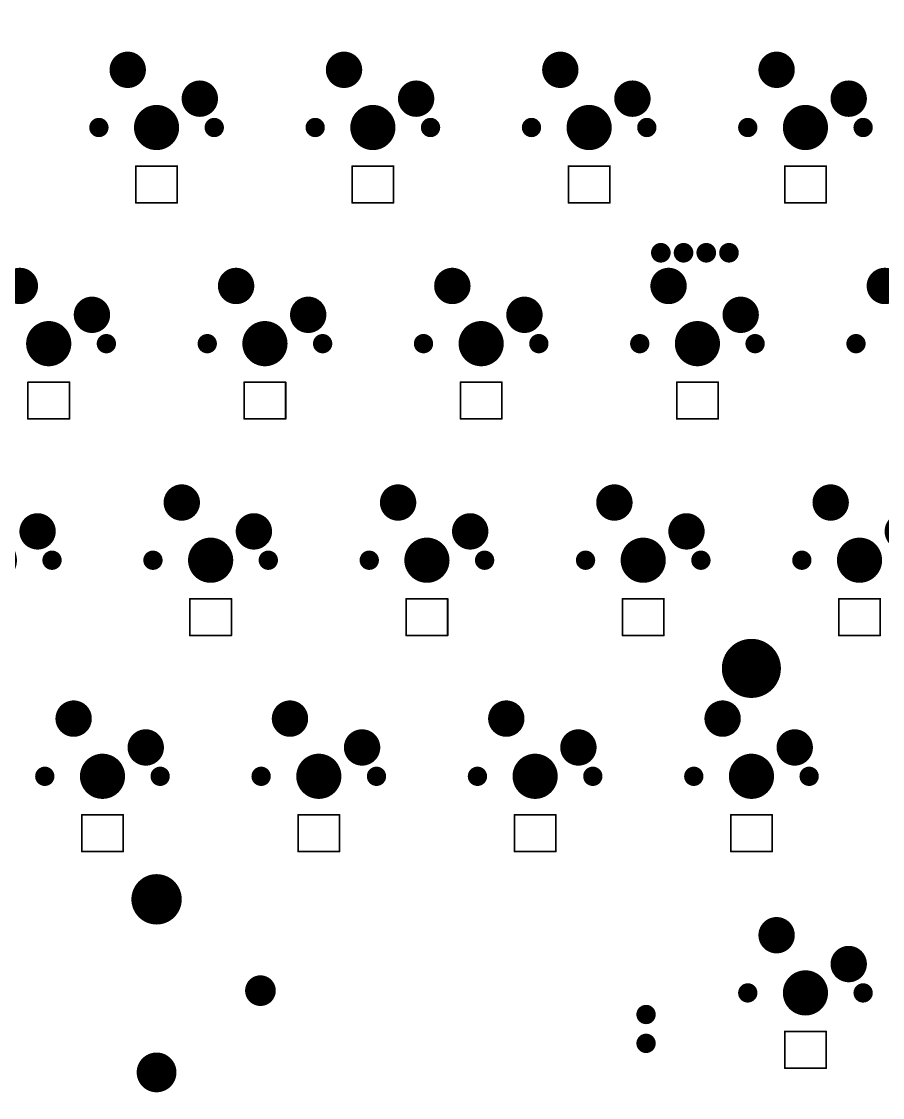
# Model space of a CAD drawing. Extents: x 1049 to 1332, y 1256 to 1351.
# Drawn here: x 1121.1 to 1196.9, y 1255.5 to 1350.2 of the extents above; entities that cross this region are included whole.
import ezdxf

# ---------------------------------------------------------------- set-up
doc = ezdxf.new("R2010")
doc.units = 0
doc.layers.get('0').update_dxf_attribs({"linetype": 'CONTINUOUS'})
for name, color, linetype in [('BOTTOMSOLDER', 6, 'CONTINUOUS'), ('KEEPOUTLAYER', 6, 'CONTINUOUS'), ('PADHOLELAYER', 156, 'CONTINUOUS')]:
    doc.layers.add(name, color=color, linetype=linetype)

# ---------------------------------------------------------------- blocks, each defined once
blk = doc.blocks.new('JUMP_WIRE_5')
at = {"layer": 'BOTTOMSOLDER', "const_width": 0.852}
for points in [[(-0.426, 0, 1), (0.426, 0, 1)], [(2.114, 0, 1), (2.966, 0, 1)]]:
    blk.add_lwpolyline(points, format="xyb", close=True, dxfattribs=at)
at = {"layer": 'PADHOLELAYER', "const_width": 0.457}
for points in [[(-0.229, 0, 1), (0.229, 0, 1)], [(2.311, 0, 1), (2.769, 0, 1)]]:
    blk.add_lwpolyline(points, format="xyb", close=True, dxfattribs=at)
blk = doc.blocks.new('____86')
at = {"layer": 'BOTTOMSOLDER'}
for points, const_width in [([(-3.341, 5.08, 1), (-1.739, 5.08, 1)], 1.602), ([(3.009, 2.54, 1), (4.611, 2.54, 1)], 1.602), ([(-0.995, 0, 1), (0.995, 0, 1)], 1.99), ([(-5.505, 0, 1), (-4.655, 0, 1)], 0.85), ([(4.655, 0, 1), (5.505, 0, 1)], 0.85)]:
    blk.add_lwpolyline(points, format="xyb", close=True, dxfattribs=dict(at, const_width=const_width))
at = {"layer": 'PADHOLELAYER'}
for points, const_width in [([(-3.29, 5.08, 1), (-1.79, 5.08, 1)], 1.5), ([(3.06, 2.54, 1), (4.56, 2.54, 1)], 1.5), ([(-0.995, 0, 1), (0.995, 0, 1)], 1.99), ([(-5.505, 0, 1), (-4.655, 0, 1)], 0.85), ([(4.655, 0, 1), (5.505, 0, 1)], 0.85)]:
    blk.add_lwpolyline(points, format="xyb", close=True, dxfattribs=dict(at, const_width=const_width))
blk = doc.blocks.new('____93')
at = {"layer": 'BOTTOMSOLDER'}
for points, const_width in [([(-3.341, 5.08, 1), (-1.739, 5.08, 1)], 1.602), ([(3.009, 2.54, 1), (4.611, 2.54, 1)], 1.602), ([(-0.995, 0, 1), (0.995, 0, 1)], 1.99), ([(-5.505, 0, 1), (-4.655, 0, 1)], 0.85), ([(4.655, 0, 1), (5.505, 0, 1)], 0.85)]:
    blk.add_lwpolyline(points, format="xyb", close=True, dxfattribs=dict(at, const_width=const_width))
at = {"layer": 'PADHOLELAYER'}
for points, const_width in [([(-3.29, 5.08, 1), (-1.79, 5.08, 1)], 1.5), ([(3.06, 2.54, 1), (4.56, 2.54, 1)], 1.5), ([(-0.995, 0, 1), (0.995, 0, 1)], 1.99), ([(-5.505, 0, 1), (-4.655, 0, 1)], 0.85), ([(4.655, 0, 1), (5.505, 0, 1)], 0.85)]:
    blk.add_lwpolyline(points, format="xyb", close=True, dxfattribs=dict(at, const_width=const_width))
blk = doc.blocks.new('____94')
at = {"layer": 'BOTTOMSOLDER'}
for points, const_width in [([(-3.341, 5.08, 1), (-1.739, 5.08, 1)], 1.602), ([(3.009, 2.54, 1), (4.611, 2.54, 1)], 1.602), ([(-0.995, 0, 1), (0.995, 0, 1)], 1.99), ([(-5.505, 0, 1), (-4.655, 0, 1)], 0.85), ([(4.655, 0, 1), (5.505, 0, 1)], 0.85)]:
    blk.add_lwpolyline(points, format="xyb", close=True, dxfattribs=dict(at, const_width=const_width))
at = {"layer": 'PADHOLELAYER'}
for points, const_width in [([(-3.29, 5.08, 1), (-1.79, 5.08, 1)], 1.5), ([(3.06, 2.54, 1), (4.56, 2.54, 1)], 1.5), ([(-0.995, 0, 1), (0.995, 0, 1)], 1.99), ([(-5.505, 0, 1), (-4.655, 0, 1)], 0.85), ([(4.655, 0, 1), (5.505, 0, 1)], 0.85)]:
    blk.add_lwpolyline(points, format="xyb", close=True, dxfattribs=dict(at, const_width=const_width))
blk = doc.blocks.new('____95')
at = {"layer": 'BOTTOMSOLDER'}
for points, const_width in [([(-3.341, 5.08, 1), (-1.739, 5.08, 1)], 1.602), ([(3.009, 2.54, 1), (4.611, 2.54, 1)], 1.602), ([(-0.995, 0, 1), (0.995, 0, 1)], 1.99), ([(-5.505, 0, 1), (-4.655, 0, 1)], 0.85), ([(4.655, 0, 1), (5.505, 0, 1)], 0.85)]:
    blk.add_lwpolyline(points, format="xyb", close=True, dxfattribs=dict(at, const_width=const_width))
at = {"layer": 'PADHOLELAYER'}
for points, const_width in [([(-3.29, 5.08, 1), (-1.79, 5.08, 1)], 1.5), ([(3.06, 2.54, 1), (4.56, 2.54, 1)], 1.5), ([(-0.995, 0, 1), (0.995, 0, 1)], 1.99), ([(-5.505, 0, 1), (-4.655, 0, 1)], 0.85), ([(4.655, 0, 1), (5.505, 0, 1)], 0.85)]:
    blk.add_lwpolyline(points, format="xyb", close=True, dxfattribs=dict(at, const_width=const_width))
blk = doc.blocks.new('____102')
at = {"layer": 'BOTTOMSOLDER'}
for points, const_width in [([(-3.341, 5.08, 1), (-1.739, 5.08, 1)], 1.602), ([(3.009, 2.54, 1), (4.611, 2.54, 1)], 1.602), ([(-0.995, 0, 1), (0.995, 0, 1)], 1.99), ([(-5.505, 0, 1), (-4.655, 0, 1)], 0.85), ([(4.655, 0, 1), (5.505, 0, 1)], 0.85)]:
    blk.add_lwpolyline(points, format="xyb", close=True, dxfattribs=dict(at, const_width=const_width))
at = {"layer": 'PADHOLELAYER'}
for points, const_width in [([(-3.29, 5.08, 1), (-1.79, 5.08, 1)], 1.5), ([(3.06, 2.54, 1), (4.56, 2.54, 1)], 1.5), ([(-0.995, 0, 1), (0.995, 0, 1)], 1.99), ([(-5.505, 0, 1), (-4.655, 0, 1)], 0.85), ([(4.655, 0, 1), (5.505, 0, 1)], 0.85)]:
    blk.add_lwpolyline(points, format="xyb", close=True, dxfattribs=dict(at, const_width=const_width))
blk = doc.blocks.new('____103')
at = {"layer": 'BOTTOMSOLDER'}
for points, const_width in [([(-3.341, 5.08, 1), (-1.739, 5.08, 1)], 1.602), ([(3.009, 2.54, 1), (4.611, 2.54, 1)], 1.602), ([(-0.995, 0, 1), (0.995, 0, 1)], 1.99), ([(-5.505, 0, 1), (-4.655, 0, 1)], 0.85), ([(4.655, 0, 1), (5.505, 0, 1)], 0.85)]:
    blk.add_lwpolyline(points, format="xyb", close=True, dxfattribs=dict(at, const_width=const_width))
at = {"layer": 'PADHOLELAYER'}
for points, const_width in [([(-3.29, 5.08, 1), (-1.79, 5.08, 1)], 1.5), ([(3.06, 2.54, 1), (4.56, 2.54, 1)], 1.5), ([(-0.995, 0, 1), (0.995, 0, 1)], 1.99), ([(-5.505, 0, 1), (-4.655, 0, 1)], 0.85), ([(4.655, 0, 1), (5.505, 0, 1)], 0.85)]:
    blk.add_lwpolyline(points, format="xyb", close=True, dxfattribs=dict(at, const_width=const_width))
blk = doc.blocks.new('____104')
at = {"layer": 'BOTTOMSOLDER'}
for points, const_width in [([(-3.341, 5.08, 1), (-1.739, 5.08, 1)], 1.602), ([(3.009, 2.54, 1), (4.611, 2.54, 1)], 1.602), ([(-0.995, 0, 1), (0.995, 0, 1)], 1.99), ([(-5.505, 0, 1), (-4.655, 0, 1)], 0.85), ([(4.655, 0, 1), (5.505, 0, 1)], 0.85)]:
    blk.add_lwpolyline(points, format="xyb", close=True, dxfattribs=dict(at, const_width=const_width))
at = {"layer": 'PADHOLELAYER'}
for points, const_width in [([(-3.29, 5.08, 1), (-1.79, 5.08, 1)], 1.5), ([(3.06, 2.54, 1), (4.56, 2.54, 1)], 1.5), ([(-0.995, 0, 1), (0.995, 0, 1)], 1.99), ([(-5.505, 0, 1), (-4.655, 0, 1)], 0.85), ([(4.655, 0, 1), (5.505, 0, 1)], 0.85)]:
    blk.add_lwpolyline(points, format="xyb", close=True, dxfattribs=dict(at, const_width=const_width))
blk = doc.blocks.new('____109')
at = {"layer": 'BOTTOMSOLDER'}
for points, const_width in [([(-3.341, 5.08, 1), (-1.739, 5.08, 1)], 1.602), ([(3.009, 2.54, 1), (4.611, 2.54, 1)], 1.602), ([(-0.995, 0, 1), (0.995, 0, 1)], 1.99), ([(-5.505, 0, 1), (-4.655, 0, 1)], 0.85), ([(4.655, 0, 1), (5.505, 0, 1)], 0.85)]:
    blk.add_lwpolyline(points, format="xyb", close=True, dxfattribs=dict(at, const_width=const_width))
at = {"layer": 'PADHOLELAYER'}
for points, const_width in [([(-3.29, 5.08, 1), (-1.79, 5.08, 1)], 1.5), ([(3.06, 2.54, 1), (4.56, 2.54, 1)], 1.5), ([(-0.995, 0, 1), (0.995, 0, 1)], 1.99), ([(-5.505, 0, 1), (-4.655, 0, 1)], 0.85), ([(4.655, 0, 1), (5.505, 0, 1)], 0.85)]:
    blk.add_lwpolyline(points, format="xyb", close=True, dxfattribs=dict(at, const_width=const_width))
blk = doc.blocks.new('____111')
at = {"layer": 'BOTTOMSOLDER'}
for points, const_width in [([(-3.341, 5.08, 1), (-1.739, 5.08, 1)], 1.602), ([(3.009, 2.54, 1), (4.611, 2.54, 1)], 1.602), ([(-0.995, 0, 1), (0.995, 0, 1)], 1.99), ([(-5.505, 0, 1), (-4.655, 0, 1)], 0.85), ([(4.655, 0, 1), (5.505, 0, 1)], 0.85)]:
    blk.add_lwpolyline(points, format="xyb", close=True, dxfattribs=dict(at, const_width=const_width))
at = {"layer": 'PADHOLELAYER'}
for points, const_width in [([(-3.29, 5.08, 1), (-1.79, 5.08, 1)], 1.5), ([(3.06, 2.54, 1), (4.56, 2.54, 1)], 1.5), ([(-0.995, 0, 1), (0.995, 0, 1)], 1.99), ([(-5.505, 0, 1), (-4.655, 0, 1)], 0.85), ([(4.655, 0, 1), (5.505, 0, 1)], 0.85)]:
    blk.add_lwpolyline(points, format="xyb", close=True, dxfattribs=dict(at, const_width=const_width))
blk = doc.blocks.new('____113')
at = {"layer": 'BOTTOMSOLDER'}
for points, const_width in [([(-3.341, 5.08, 1), (-1.739, 5.08, 1)], 1.602), ([(3.009, 2.54, 1), (4.611, 2.54, 1)], 1.602), ([(-0.995, 0, 1), (0.995, 0, 1)], 1.99), ([(-5.505, 0, 1), (-4.655, 0, 1)], 0.85), ([(4.655, 0, 1), (5.505, 0, 1)], 0.85)]:
    blk.add_lwpolyline(points, format="xyb", close=True, dxfattribs=dict(at, const_width=const_width))
at = {"layer": 'PADHOLELAYER'}
for points, const_width in [([(-3.29, 5.08, 1), (-1.79, 5.08, 1)], 1.5), ([(3.06, 2.54, 1), (4.56, 2.54, 1)], 1.5), ([(-0.995, 0, 1), (0.995, 0, 1)], 1.99), ([(-5.505, 0, 1), (-4.655, 0, 1)], 0.85), ([(4.655, 0, 1), (5.505, 0, 1)], 0.85)]:
    blk.add_lwpolyline(points, format="xyb", close=True, dxfattribs=dict(at, const_width=const_width))
blk = doc.blocks.new('____120')
at = {"layer": 'BOTTOMSOLDER'}
for points, const_width in [([(-3.341, 5.08, 1), (-1.739, 5.08, 1)], 1.602), ([(3.009, 2.54, 1), (4.611, 2.54, 1)], 1.602), ([(-0.995, 0, 1), (0.995, 0, 1)], 1.99), ([(-5.505, 0, 1), (-4.655, 0, 1)], 0.85), ([(4.655, 0, 1), (5.505, 0, 1)], 0.85)]:
    blk.add_lwpolyline(points, format="xyb", close=True, dxfattribs=dict(at, const_width=const_width))
at = {"layer": 'PADHOLELAYER'}
for points, const_width in [([(-3.29, 5.08, 1), (-1.79, 5.08, 1)], 1.5), ([(3.06, 2.54, 1), (4.56, 2.54, 1)], 1.5), ([(-0.995, 0, 1), (0.995, 0, 1)], 1.99), ([(-5.505, 0, 1), (-4.655, 0, 1)], 0.85), ([(4.655, 0, 1), (5.505, 0, 1)], 0.85)]:
    blk.add_lwpolyline(points, format="xyb", close=True, dxfattribs=dict(at, const_width=const_width))
blk = doc.blocks.new('____121')
at = {"layer": 'BOTTOMSOLDER'}
for points, const_width in [([(-3.341, 5.08, 1), (-1.739, 5.08, 1)], 1.602), ([(3.009, 2.54, 1), (4.611, 2.54, 1)], 1.602), ([(-0.995, 0, 1), (0.995, 0, 1)], 1.99), ([(-5.505, 0, 1), (-4.655, 0, 1)], 0.85), ([(4.655, 0, 1), (5.505, 0, 1)], 0.85)]:
    blk.add_lwpolyline(points, format="xyb", close=True, dxfattribs=dict(at, const_width=const_width))
at = {"layer": 'PADHOLELAYER'}
for points, const_width in [([(-3.29, 5.08, 1), (-1.79, 5.08, 1)], 1.5), ([(3.06, 2.54, 1), (4.56, 2.54, 1)], 1.5), ([(-0.995, 0, 1), (0.995, 0, 1)], 1.99), ([(-5.505, 0, 1), (-4.655, 0, 1)], 0.85), ([(4.655, 0, 1), (5.505, 0, 1)], 0.85)]:
    blk.add_lwpolyline(points, format="xyb", close=True, dxfattribs=dict(at, const_width=const_width))
blk = doc.blocks.new('____122')
at = {"layer": 'BOTTOMSOLDER'}
for points, const_width in [([(-3.341, 5.08, 1), (-1.739, 5.08, 1)], 1.602), ([(3.009, 2.54, 1), (4.611, 2.54, 1)], 1.602), ([(-0.995, 0, 1), (0.995, 0, 1)], 1.99), ([(-5.505, 0, 1), (-4.655, 0, 1)], 0.85), ([(4.655, 0, 1), (5.505, 0, 1)], 0.85)]:
    blk.add_lwpolyline(points, format="xyb", close=True, dxfattribs=dict(at, const_width=const_width))
at = {"layer": 'PADHOLELAYER'}
for points, const_width in [([(-3.29, 5.08, 1), (-1.79, 5.08, 1)], 1.5), ([(3.06, 2.54, 1), (4.56, 2.54, 1)], 1.5), ([(-0.995, 0, 1), (0.995, 0, 1)], 1.99), ([(-5.505, 0, 1), (-4.655, 0, 1)], 0.85), ([(4.655, 0, 1), (5.505, 0, 1)], 0.85)]:
    blk.add_lwpolyline(points, format="xyb", close=True, dxfattribs=dict(at, const_width=const_width))
blk = doc.blocks.new('____123')
at = {"layer": 'BOTTOMSOLDER'}
for points, const_width in [([(-3.341, 5.08, 1), (-1.739, 5.08, 1)], 1.602), ([(3.009, 2.54, 1), (4.611, 2.54, 1)], 1.602), ([(-0.995, 0, 1), (0.995, 0, 1)], 1.99), ([(-5.505, 0, 1), (-4.655, 0, 1)], 0.85), ([(4.655, 0, 1), (5.505, 0, 1)], 0.85)]:
    blk.add_lwpolyline(points, format="xyb", close=True, dxfattribs=dict(at, const_width=const_width))
at = {"layer": 'PADHOLELAYER'}
for points, const_width in [([(-3.29, 5.08, 1), (-1.79, 5.08, 1)], 1.5), ([(3.06, 2.54, 1), (4.56, 2.54, 1)], 1.5), ([(-0.995, 0, 1), (0.995, 0, 1)], 1.99), ([(-5.505, 0, 1), (-4.655, 0, 1)], 0.85), ([(4.655, 0, 1), (5.505, 0, 1)], 0.85)]:
    blk.add_lwpolyline(points, format="xyb", close=True, dxfattribs=dict(at, const_width=const_width))
blk = doc.blocks.new('____125')
at = {"layer": 'BOTTOMSOLDER'}
for points, const_width in [([(-3.341, 5.08, 1), (-1.739, 5.08, 1)], 1.602), ([(3.009, 2.54, 1), (4.611, 2.54, 1)], 1.602), ([(-0.995, 0, 1), (0.995, 0, 1)], 1.99), ([(-5.505, 0, 1), (-4.655, 0, 1)], 0.85), ([(4.655, 0, 1), (5.505, 0, 1)], 0.85)]:
    blk.add_lwpolyline(points, format="xyb", close=True, dxfattribs=dict(at, const_width=const_width))
at = {"layer": 'PADHOLELAYER'}
for points, const_width in [([(-3.29, 5.08, 1), (-1.79, 5.08, 1)], 1.5), ([(3.06, 2.54, 1), (4.56, 2.54, 1)], 1.5), ([(-0.995, 0, 1), (0.995, 0, 1)], 1.99), ([(-5.505, 0, 1), (-4.655, 0, 1)], 0.85), ([(4.655, 0, 1), (5.505, 0, 1)], 0.85)]:
    blk.add_lwpolyline(points, format="xyb", close=True, dxfattribs=dict(at, const_width=const_width))
blk = doc.blocks.new('____126')
at = {"layer": 'BOTTOMSOLDER'}
for points, const_width in [([(-3.341, 5.08, 1), (-1.739, 5.08, 1)], 1.602), ([(3.009, 2.54, 1), (4.611, 2.54, 1)], 1.602), ([(-0.995, 0, 1), (0.995, 0, 1)], 1.99), ([(-5.505, 0, 1), (-4.655, 0, 1)], 0.85), ([(4.655, 0, 1), (5.505, 0, 1)], 0.85)]:
    blk.add_lwpolyline(points, format="xyb", close=True, dxfattribs=dict(at, const_width=const_width))
at = {"layer": 'PADHOLELAYER'}
for points, const_width in [([(-3.29, 5.08, 1), (-1.79, 5.08, 1)], 1.5), ([(3.06, 2.54, 1), (4.56, 2.54, 1)], 1.5), ([(-0.995, 0, 1), (0.995, 0, 1)], 1.99), ([(-5.505, 0, 1), (-4.655, 0, 1)], 0.85), ([(4.655, 0, 1), (5.505, 0, 1)], 0.85)]:
    blk.add_lwpolyline(points, format="xyb", close=True, dxfattribs=dict(at, const_width=const_width))
blk = doc.blocks.new('____131')
at = {"layer": 'BOTTOMSOLDER'}
for points, const_width in [([(-3.341, 5.08, 1), (-1.739, 5.08, 1)], 1.602), ([(3.009, 2.54, 1), (4.611, 2.54, 1)], 1.602), ([(-0.995, 0, 1), (0.995, 0, 1)], 1.99), ([(-5.505, 0, 1), (-4.655, 0, 1)], 0.85), ([(4.655, 0, 1), (5.505, 0, 1)], 0.85)]:
    blk.add_lwpolyline(points, format="xyb", close=True, dxfattribs=dict(at, const_width=const_width))
at = {"layer": 'PADHOLELAYER'}
for points, const_width in [([(-3.29, 5.08, 1), (-1.79, 5.08, 1)], 1.5), ([(3.06, 2.54, 1), (4.56, 2.54, 1)], 1.5), ([(-0.995, 0, 1), (0.995, 0, 1)], 1.99), ([(-5.505, 0, 1), (-4.655, 0, 1)], 0.85), ([(4.655, 0, 1), (5.505, 0, 1)], 0.85)]:
    blk.add_lwpolyline(points, format="xyb", close=True, dxfattribs=dict(at, const_width=const_width))
blk = doc.blocks.new('____132')
at = {"layer": 'BOTTOMSOLDER'}
for points, const_width in [([(-3.341, 5.08, 1), (-1.739, 5.08, 1)], 1.602), ([(3.009, 2.54, 1), (4.611, 2.54, 1)], 1.602), ([(-0.995, 0, 1), (0.995, 0, 1)], 1.99), ([(-5.505, 0, 1), (-4.655, 0, 1)], 0.85), ([(4.655, 0, 1), (5.505, 0, 1)], 0.85)]:
    blk.add_lwpolyline(points, format="xyb", close=True, dxfattribs=dict(at, const_width=const_width))
at = {"layer": 'PADHOLELAYER'}
for points, const_width in [([(-3.29, 5.08, 1), (-1.79, 5.08, 1)], 1.5), ([(3.06, 2.54, 1), (4.56, 2.54, 1)], 1.5), ([(-0.995, 0, 1), (0.995, 0, 1)], 1.99), ([(-5.505, 0, 1), (-4.655, 0, 1)], 0.85), ([(4.655, 0, 1), (5.505, 0, 1)], 0.85)]:
    blk.add_lwpolyline(points, format="xyb", close=True, dxfattribs=dict(at, const_width=const_width))
blk = doc.blocks.new('____144')
at = {"layer": 'BOTTOMSOLDER'}
for points, const_width in [([(-3.341, 5.08, 1), (-1.739, 5.08, 1)], 1.602), ([(3.009, 2.54, 1), (4.611, 2.54, 1)], 1.602), ([(-0.995, 0, 1), (0.995, 0, 1)], 1.99), ([(-5.505, 0, 1), (-4.655, 0, 1)], 0.85), ([(4.655, 0, 1), (5.505, 0, 1)], 0.85)]:
    blk.add_lwpolyline(points, format="xyb", close=True, dxfattribs=dict(at, const_width=const_width))
at = {"layer": 'PADHOLELAYER'}
for points, const_width in [([(-3.29, 5.08, 1), (-1.79, 5.08, 1)], 1.5), ([(3.06, 2.54, 1), (4.56, 2.54, 1)], 1.5), ([(-0.995, 0, 1), (0.995, 0, 1)], 1.99), ([(-5.505, 0, 1), (-4.655, 0, 1)], 0.85), ([(4.655, 0, 1), (5.505, 0, 1)], 0.85)]:
    blk.add_lwpolyline(points, format="xyb", close=True, dxfattribs=dict(at, const_width=const_width))
blk = doc.blocks.new('6_25X____145')
at = {"layer": 'BOTTOMSOLDER'}
for points, const_width in [([(-58.258, 8.24, 1), (-56.04, 8.24, 1)], 2.219), ([(56.042, 8.24, 1), (58.26, 8.24, 1)], 2.219), ([(-58.025, -7, 1), (-56.273, -7, 1)], 1.753), ([(56.275, -7, 1), (58.027, -7, 1)], 1.753)]:
    blk.add_lwpolyline(points, format="xyb", close=True, dxfattribs=dict(at, const_width=const_width))
at = {"layer": 'PADHOLELAYER'}
for points, const_width in [([(-58.144, 8.24, 1), (-56.154, 8.24, 1)], 1.99), ([(56.156, 8.24, 1), (58.146, 8.24, 1)], 1.99), ([(-57.911, -7, 1), (-56.387, -7, 1)], 1.524), ([(56.389, -7, 1), (57.913, -7, 1)], 1.524)]:
    blk.add_lwpolyline(points, format="xyb", close=True, dxfattribs=dict(at, const_width=const_width))
blk = doc.blocks.new('6028RGB_189')
at = {"layer": 'KEEPOUTLAYER', "const_width": 0.15}
for points in [[(1.826, 1.622), (-1.826, 1.622)], [(-1.826, 1.622), (-1.826, -1.604)], [(1.826, 1.622), (1.826, -1.604)], [(1.826, -1.604), (-1.826, -1.604)]]:
    blk.add_lwpolyline(points, dxfattribs=at)
at = {"layer": 'KEEPOUTLAYER', "const_width": 0.075}
for points in [[(-1.864, 1.622, 1), (-1.789, 1.622, 1)], [(-1.864, 1.622, 1), (-1.789, 1.622, 1)], [(1.789, 1.622, 1), (1.864, 1.622, 1)], [(1.789, 1.622, 1), (1.864, 1.622, 1)], [(-1.864, -1.604, 1), (-1.789, -1.604, 1)], [(-1.864, -1.604, 1), (-1.789, -1.604, 1)], [(1.789, -1.604, 1), (1.864, -1.604, 1)], [(1.789, -1.604, 1), (1.864, -1.604, 1)]]:
    blk.add_lwpolyline(points, format="xyb", close=True, dxfattribs=at)
blk = doc.blocks.new('6028RGB_190')
at = {"layer": 'KEEPOUTLAYER', "const_width": 0.15}
for points in [[(-1.826, 1.622), (-1.826, -1.604)], [(1.826, 1.622), (-1.826, 1.622)], [(1.826, 1.622), (1.826, -1.604)], [(1.826, -1.604), (-1.826, -1.604)]]:
    blk.add_lwpolyline(points, dxfattribs=at)
at = {"layer": 'KEEPOUTLAYER', "const_width": 0.075}
for points in [[(-1.864, 1.622, 1), (-1.789, 1.622, 1)], [(-1.864, 1.622, 1), (-1.789, 1.622, 1)], [(1.789, 1.622, 1), (1.864, 1.622, 1)], [(1.789, 1.622, 1), (1.864, 1.622, 1)], [(-1.864, -1.604, 1), (-1.789, -1.604, 1)], [(-1.864, -1.604, 1), (-1.789, -1.604, 1)], [(1.789, -1.604, 1), (1.864, -1.604, 1)], [(1.789, -1.604, 1), (1.864, -1.604, 1)]]:
    blk.add_lwpolyline(points, format="xyb", close=True, dxfattribs=at)
blk = doc.blocks.new('6028RGB_193')
at = {"layer": 'KEEPOUTLAYER', "const_width": 0.15}
for points in [[(1.826, 1.622), (-1.826, 1.622)], [(-1.826, 1.622), (-1.826, -1.604)], [(1.826, 1.622), (1.826, -1.604)], [(1.826, -1.604), (-1.826, -1.604)]]:
    blk.add_lwpolyline(points, dxfattribs=at)
at = {"layer": 'KEEPOUTLAYER', "const_width": 0.075}
for points in [[(-1.864, 1.622, 1), (-1.789, 1.622, 1)], [(-1.864, 1.622, 1), (-1.789, 1.622, 1)], [(1.789, 1.622, 1), (1.864, 1.622, 1)], [(1.789, 1.622, 1), (1.864, 1.622, 1)], [(-1.864, -1.604, 1), (-1.789, -1.604, 1)], [(-1.864, -1.604, 1), (-1.789, -1.604, 1)], [(1.789, -1.604, 1), (1.864, -1.604, 1)], [(1.789, -1.604, 1), (1.864, -1.604, 1)]]:
    blk.add_lwpolyline(points, format="xyb", close=True, dxfattribs=at)
blk = doc.blocks.new('6028RGB_194')
at = {"layer": 'KEEPOUTLAYER', "const_width": 0.15}
for points in [[(-1.826, 1.622), (-1.826, -1.604)], [(1.826, 1.622), (-1.826, 1.622)], [(1.826, 1.622), (1.826, -1.604)], [(1.826, -1.604), (-1.826, -1.604)]]:
    blk.add_lwpolyline(points, dxfattribs=at)
at = {"layer": 'KEEPOUTLAYER', "const_width": 0.075}
for points in [[(-1.864, 1.622, 1), (-1.789, 1.622, 1)], [(-1.864, 1.622, 1), (-1.789, 1.622, 1)], [(1.789, 1.622, 1), (1.864, 1.622, 1)], [(1.789, 1.622, 1), (1.864, 1.622, 1)], [(-1.864, -1.604, 1), (-1.789, -1.604, 1)], [(-1.864, -1.604, 1), (-1.789, -1.604, 1)], [(1.789, -1.604, 1), (1.864, -1.604, 1)], [(1.789, -1.604, 1), (1.864, -1.604, 1)]]:
    blk.add_lwpolyline(points, format="xyb", close=True, dxfattribs=at)
blk = doc.blocks.new('6028RGB_195')
at = {"layer": 'KEEPOUTLAYER', "const_width": 0.15}
for points in [[(1.826, 1.622), (-1.826, 1.622)], [(-1.826, 1.622), (-1.826, -1.604)], [(1.826, 1.622), (1.826, -1.604)], [(1.826, -1.604), (-1.826, -1.604)]]:
    blk.add_lwpolyline(points, dxfattribs=at)
at = {"layer": 'KEEPOUTLAYER', "const_width": 0.075}
for points in [[(-1.864, 1.622, 1), (-1.789, 1.622, 1)], [(-1.864, 1.622, 1), (-1.789, 1.622, 1)], [(1.789, 1.622, 1), (1.864, 1.622, 1)], [(1.789, 1.622, 1), (1.864, 1.622, 1)], [(-1.864, -1.604, 1), (-1.789, -1.604, 1)], [(-1.864, -1.604, 1), (-1.789, -1.604, 1)], [(1.789, -1.604, 1), (1.864, -1.604, 1)], [(1.789, -1.604, 1), (1.864, -1.604, 1)]]:
    blk.add_lwpolyline(points, format="xyb", close=True, dxfattribs=at)
blk = doc.blocks.new('6028RGB_196')
at = {"layer": 'KEEPOUTLAYER', "const_width": 0.15}
for points in [[(-1.826, 1.622), (-1.826, -1.604)], [(1.826, 1.622), (-1.826, 1.622)], [(1.826, 1.622), (1.826, -1.604)], [(1.826, -1.604), (-1.826, -1.604)]]:
    blk.add_lwpolyline(points, dxfattribs=at)
at = {"layer": 'KEEPOUTLAYER', "const_width": 0.075}
for points in [[(-1.864, 1.622, 1), (-1.789, 1.622, 1)], [(-1.864, 1.622, 1), (-1.789, 1.622, 1)], [(1.789, 1.622, 1), (1.864, 1.622, 1)], [(1.789, 1.622, 1), (1.864, 1.622, 1)], [(-1.864, -1.604, 1), (-1.789, -1.604, 1)], [(-1.864, -1.604, 1), (-1.789, -1.604, 1)], [(1.789, -1.604, 1), (1.864, -1.604, 1)], [(1.789, -1.604, 1), (1.864, -1.604, 1)]]:
    blk.add_lwpolyline(points, format="xyb", close=True, dxfattribs=at)
blk = doc.blocks.new('6028RGB_197')
at = {"layer": 'KEEPOUTLAYER', "const_width": 0.15}
for points in [[(1.826, 1.622), (-1.826, 1.622)], [(-1.826, 1.622), (-1.826, -1.604)], [(1.826, 1.622), (1.826, -1.604)], [(1.826, -1.604), (-1.826, -1.604)]]:
    blk.add_lwpolyline(points, dxfattribs=at)
at = {"layer": 'KEEPOUTLAYER', "const_width": 0.075}
for points in [[(-1.864, 1.622, 1), (-1.789, 1.622, 1)], [(-1.864, 1.622, 1), (-1.789, 1.622, 1)], [(1.789, 1.622, 1), (1.864, 1.622, 1)], [(1.789, 1.622, 1), (1.864, 1.622, 1)], [(-1.864, -1.604, 1), (-1.789, -1.604, 1)], [(-1.864, -1.604, 1), (-1.789, -1.604, 1)], [(1.789, -1.604, 1), (1.864, -1.604, 1)], [(1.789, -1.604, 1), (1.864, -1.604, 1)]]:
    blk.add_lwpolyline(points, format="xyb", close=True, dxfattribs=at)
blk = doc.blocks.new('6028RGB_198')
at = {"layer": 'KEEPOUTLAYER', "const_width": 0.15}
for points in [[(-1.826, 1.622), (-1.826, -1.604)], [(1.826, 1.622), (-1.826, 1.622)], [(1.826, 1.622), (1.826, -1.604)], [(1.826, -1.604), (-1.826, -1.604)]]:
    blk.add_lwpolyline(points, dxfattribs=at)
at = {"layer": 'KEEPOUTLAYER', "const_width": 0.075}
for points in [[(-1.864, 1.622, 1), (-1.789, 1.622, 1)], [(-1.864, 1.622, 1), (-1.789, 1.622, 1)], [(1.789, 1.622, 1), (1.864, 1.622, 1)], [(1.789, 1.622, 1), (1.864, 1.622, 1)], [(-1.864, -1.604, 1), (-1.789, -1.604, 1)], [(-1.864, -1.604, 1), (-1.789, -1.604, 1)], [(1.789, -1.604, 1), (1.864, -1.604, 1)], [(1.789, -1.604, 1), (1.864, -1.604, 1)]]:
    blk.add_lwpolyline(points, format="xyb", close=True, dxfattribs=at)
blk = doc.blocks.new('6028RGB_199')
at = {"layer": 'KEEPOUTLAYER', "const_width": 0.15}
for points in [[(1.826, 1.622), (-1.826, 1.622)], [(-1.826, 1.622), (-1.826, -1.604)], [(1.826, 1.622), (1.826, -1.604)], [(1.826, -1.604), (-1.826, -1.604)]]:
    blk.add_lwpolyline(points, dxfattribs=at)
at = {"layer": 'KEEPOUTLAYER', "const_width": 0.075}
for points in [[(-1.864, 1.622, 1), (-1.789, 1.622, 1)], [(-1.864, 1.622, 1), (-1.789, 1.622, 1)], [(1.789, 1.622, 1), (1.864, 1.622, 1)], [(1.789, 1.622, 1), (1.864, 1.622, 1)], [(-1.864, -1.604, 1), (-1.789, -1.604, 1)], [(-1.864, -1.604, 1), (-1.789, -1.604, 1)], [(1.789, -1.604, 1), (1.864, -1.604, 1)], [(1.789, -1.604, 1), (1.864, -1.604, 1)]]:
    blk.add_lwpolyline(points, format="xyb", close=True, dxfattribs=at)
blk = doc.blocks.new('6028RGB_200')
at = {"layer": 'KEEPOUTLAYER', "const_width": 0.15}
for points in [[(-1.826, 1.622), (-1.826, -1.604)], [(1.826, 1.622), (-1.826, 1.622)], [(1.826, 1.622), (1.826, -1.604)], [(1.826, -1.604), (-1.826, -1.604)]]:
    blk.add_lwpolyline(points, dxfattribs=at)
at = {"layer": 'KEEPOUTLAYER', "const_width": 0.075}
for points in [[(-1.864, 1.622, 1), (-1.789, 1.622, 1)], [(-1.864, 1.622, 1), (-1.789, 1.622, 1)], [(1.789, 1.622, 1), (1.864, 1.622, 1)], [(1.789, 1.622, 1), (1.864, 1.622, 1)], [(-1.864, -1.604, 1), (-1.789, -1.604, 1)], [(-1.864, -1.604, 1), (-1.789, -1.604, 1)], [(1.789, -1.604, 1), (1.864, -1.604, 1)], [(1.789, -1.604, 1), (1.864, -1.604, 1)]]:
    blk.add_lwpolyline(points, format="xyb", close=True, dxfattribs=at)
blk = doc.blocks.new('6028RGB_201')
at = {"layer": 'KEEPOUTLAYER', "const_width": 0.15}
for points in [[(1.826, 1.622), (-1.826, 1.622)], [(-1.826, 1.622), (-1.826, -1.604)], [(1.826, 1.622), (1.826, -1.604)], [(1.826, -1.604), (-1.826, -1.604)]]:
    blk.add_lwpolyline(points, dxfattribs=at)
at = {"layer": 'KEEPOUTLAYER', "const_width": 0.075}
for points in [[(-1.864, 1.622, 1), (-1.789, 1.622, 1)], [(-1.864, 1.622, 1), (-1.789, 1.622, 1)], [(1.789, 1.622, 1), (1.864, 1.622, 1)], [(1.789, 1.622, 1), (1.864, 1.622, 1)], [(-1.864, -1.604, 1), (-1.789, -1.604, 1)], [(-1.864, -1.604, 1), (-1.789, -1.604, 1)], [(1.789, -1.604, 1), (1.864, -1.604, 1)], [(1.789, -1.604, 1), (1.864, -1.604, 1)]]:
    blk.add_lwpolyline(points, format="xyb", close=True, dxfattribs=at)
blk = doc.blocks.new('6028RGB_202')
at = {"layer": 'KEEPOUTLAYER', "const_width": 0.15}
for points in [[(-1.826, 1.622), (-1.826, -1.604)], [(1.826, 1.622), (-1.826, 1.622)], [(1.826, 1.622), (1.826, -1.604)], [(1.826, -1.604), (-1.826, -1.604)]]:
    blk.add_lwpolyline(points, dxfattribs=at)
at = {"layer": 'KEEPOUTLAYER', "const_width": 0.075}
for points in [[(-1.864, 1.622, 1), (-1.789, 1.622, 1)], [(-1.864, 1.622, 1), (-1.789, 1.622, 1)], [(1.789, 1.622, 1), (1.864, 1.622, 1)], [(1.789, 1.622, 1), (1.864, 1.622, 1)], [(-1.864, -1.604, 1), (-1.789, -1.604, 1)], [(-1.864, -1.604, 1), (-1.789, -1.604, 1)], [(1.789, -1.604, 1), (1.864, -1.604, 1)], [(1.789, -1.604, 1), (1.864, -1.604, 1)]]:
    blk.add_lwpolyline(points, format="xyb", close=True, dxfattribs=at)
blk = doc.blocks.new('6028RGB_203')
at = {"layer": 'KEEPOUTLAYER', "const_width": 0.15}
for points in [[(1.826, 1.622), (-1.826, 1.622)], [(-1.826, 1.622), (-1.826, -1.604)], [(1.826, 1.622), (1.826, -1.604)], [(1.826, -1.604), (-1.826, -1.604)]]:
    blk.add_lwpolyline(points, dxfattribs=at)
at = {"layer": 'KEEPOUTLAYER', "const_width": 0.075}
for points in [[(-1.864, 1.622, 1), (-1.789, 1.622, 1)], [(-1.864, 1.622, 1), (-1.789, 1.622, 1)], [(1.789, 1.622, 1), (1.864, 1.622, 1)], [(1.789, 1.622, 1), (1.864, 1.622, 1)], [(-1.864, -1.604, 1), (-1.789, -1.604, 1)], [(-1.864, -1.604, 1), (-1.789, -1.604, 1)], [(1.789, -1.604, 1), (1.864, -1.604, 1)], [(1.789, -1.604, 1), (1.864, -1.604, 1)]]:
    blk.add_lwpolyline(points, format="xyb", close=True, dxfattribs=at)
blk = doc.blocks.new('6028RGB_204')
at = {"layer": 'KEEPOUTLAYER', "const_width": 0.15}
for points in [[(-1.826, 1.622), (-1.826, -1.604)], [(1.826, 1.622), (-1.826, 1.622)], [(1.826, 1.622), (1.826, -1.604)], [(1.826, -1.604), (-1.826, -1.604)]]:
    blk.add_lwpolyline(points, dxfattribs=at)
at = {"layer": 'KEEPOUTLAYER', "const_width": 0.075}
for points in [[(-1.864, 1.622, 1), (-1.789, 1.622, 1)], [(-1.864, 1.622, 1), (-1.789, 1.622, 1)], [(1.789, 1.622, 1), (1.864, 1.622, 1)], [(1.789, 1.622, 1), (1.864, 1.622, 1)], [(-1.864, -1.604, 1), (-1.789, -1.604, 1)], [(-1.864, -1.604, 1), (-1.789, -1.604, 1)], [(1.789, -1.604, 1), (1.864, -1.604, 1)], [(1.789, -1.604, 1), (1.864, -1.604, 1)]]:
    blk.add_lwpolyline(points, format="xyb", close=True, dxfattribs=at)
blk = doc.blocks.new('6028RGB_207')
at = {"layer": 'KEEPOUTLAYER', "const_width": 0.15}
for points in [[(1.826, 1.622), (-1.826, 1.622)], [(-1.826, 1.622), (-1.826, -1.604)], [(1.826, 1.622), (1.826, -1.604)], [(1.826, -1.604), (-1.826, -1.604)]]:
    blk.add_lwpolyline(points, dxfattribs=at)
at = {"layer": 'KEEPOUTLAYER', "const_width": 0.075}
for points in [[(-1.864, 1.622, 1), (-1.789, 1.622, 1)], [(-1.864, 1.622, 1), (-1.789, 1.622, 1)], [(1.789, 1.622, 1), (1.864, 1.622, 1)], [(1.789, 1.622, 1), (1.864, 1.622, 1)], [(-1.864, -1.604, 1), (-1.789, -1.604, 1)], [(-1.864, -1.604, 1), (-1.789, -1.604, 1)], [(1.789, -1.604, 1), (1.864, -1.604, 1)], [(1.789, -1.604, 1), (1.864, -1.604, 1)]]:
    blk.add_lwpolyline(points, format="xyb", close=True, dxfattribs=at)
blk = doc.blocks.new('6028RGB_208')
at = {"layer": 'KEEPOUTLAYER', "const_width": 0.15}
for points in [[(-1.826, 1.622), (-1.826, -1.604)], [(1.826, 1.622), (-1.826, 1.622)], [(1.826, 1.622), (1.826, -1.604)], [(1.826, -1.604), (-1.826, -1.604)]]:
    blk.add_lwpolyline(points, dxfattribs=at)
at = {"layer": 'KEEPOUTLAYER', "const_width": 0.075}
for points in [[(-1.864, 1.622, 1), (-1.789, 1.622, 1)], [(-1.864, 1.622, 1), (-1.789, 1.622, 1)], [(1.789, 1.622, 1), (1.864, 1.622, 1)], [(1.789, 1.622, 1), (1.864, 1.622, 1)], [(-1.864, -1.604, 1), (-1.789, -1.604, 1)], [(-1.864, -1.604, 1), (-1.789, -1.604, 1)], [(1.789, -1.604, 1), (1.864, -1.604, 1)], [(1.789, -1.604, 1), (1.864, -1.604, 1)]]:
    blk.add_lwpolyline(points, format="xyb", close=True, dxfattribs=at)
blk = doc.blocks.new('6028RGB_223')
at = {"layer": 'KEEPOUTLAYER', "const_width": 0.15}
for points in [[(1.826, 1.622), (-1.826, 1.622)], [(-1.826, 1.622), (-1.826, -1.604)], [(1.826, 1.622), (1.826, -1.604)], [(1.826, -1.604), (-1.826, -1.604)]]:
    blk.add_lwpolyline(points, dxfattribs=at)
at = {"layer": 'KEEPOUTLAYER', "const_width": 0.075}
for points in [[(-1.864, 1.622, 1), (-1.789, 1.622, 1)], [(-1.864, 1.622, 1), (-1.789, 1.622, 1)], [(1.789, 1.622, 1), (1.864, 1.622, 1)], [(1.789, 1.622, 1), (1.864, 1.622, 1)], [(-1.864, -1.604, 1), (-1.789, -1.604, 1)], [(-1.864, -1.604, 1), (-1.789, -1.604, 1)], [(1.789, -1.604, 1), (1.864, -1.604, 1)], [(1.789, -1.604, 1), (1.864, -1.604, 1)]]:
    blk.add_lwpolyline(points, format="xyb", close=True, dxfattribs=at)
blk = doc.blocks.new('PH2_4P_232')
at = {"layer": 'BOTTOMSOLDER', "const_width": 0.864}
for points in [[(-3.372, -3.937, 1), (-2.508, -3.937, 1)], [(-1.372, -3.937, 1), (-0.508, -3.937, 1)], [(0.628, -3.937, 1), (1.492, -3.937, 1)], [(2.628, -3.937, 1), (3.492, -3.937, 1)]]:
    blk.add_lwpolyline(points, format="xyb", close=True, dxfattribs=at)
at = {"layer": 'PADHOLELAYER', "const_width": 0.381}
for points in [[(-3.13, -3.937, 1), (-2.749, -3.937, 1)], [(-1.13, -3.937, 1), (-0.749, -3.937, 1)], [(0.87, -3.937, 1), (1.251, -3.937, 1)], [(2.87, -3.937, 1), (3.251, -3.937, 1)]]:
    blk.add_lwpolyline(points, format="xyb", close=True, dxfattribs=at)

msp = doc.modelspace()

# ---------------------------------------------------------------- linework, layer by layer
at = {"layer": 'BOTTOMSOLDER'}
for points, const_width in [([(1184.07, 1293.289, 1), (1186.672, 1293.289, 1)], 2.602), ([(1141.458, 1264.913, 1), (1142.809, 1264.913, 1)], 1.351)]:
    msp.add_lwpolyline(points, format="xyb", close=True, dxfattribs=dict(at, const_width=const_width))
at = {"layer": 'KEEPOUTLAYER', "const_width": 0.00635}
for points in [[(1050.756, 1350.244), (1329.506, 1350.244)], [(1050.756, 1255.509), (1329.506, 1255.509)]]:
    msp.add_lwpolyline(points, dxfattribs=at)
at = {"layer": 'PADHOLELAYER', "const_width": 1.249}
for points in [[(1184.747, 1293.289, 1), (1185.996, 1293.289, 1)], [(1141.509, 1264.913, 1), (1142.758, 1264.913, 1)]]:
    msp.add_lwpolyline(points, format="xyb", close=True, dxfattribs=at)

# ---------------------------------------------------------------- block references
for name, p in [('____86', (1132.984, 1340.914)), ('____95', (1152.034, 1340.914)), ('____94', (1171.084, 1340.914)), ('____93', (1190.134, 1340.914)), ('PH2_4P_232', (1180.338, 1333.823)), ('____104', (1123.484, 1321.882)), ('____103', (1142.529, 1321.882)), ('____102', (1161.574, 1321.882)), ('____109', (1180.62, 1321.882)), ('____111', (1199.665, 1321.882)), ('____113', (1118.696, 1302.813)), ('____123', (1137.746, 1302.813)), ('____122', (1156.796, 1302.813)), ('____121', (1175.846, 1302.813)), ('____120', (1194.896, 1302.813)), ('____126', (1128.221, 1283.786)), ('____125', (1147.274, 1283.786)), ('____131', (1166.326, 1283.786)), ('____132', (1185.379, 1283.786)), ('6_25X____145', (1190.134, 1264.714)), ('____144', (1190.134, 1264.714))]:
    msp.add_blockref(name, p)
for name, p, rotation in [('6028RGB_208', (1132.984, 1335.914), 180), ('6028RGB_204', (1152.034, 1335.914), 180), ('6028RGB_200', (1171.084, 1335.914), 180), ('6028RGB_196', (1190.134, 1335.914), 180), ('6028RGB_207', (1123.484, 1316.882), 180), ('6028RGB_203', (1142.529, 1316.882), 180), ('6028RGB_199', (1161.574, 1316.882), 180), ('6028RGB_195', (1180.62, 1316.882), 180), ('6028RGB_202', (1137.746, 1297.813), 180), ('6028RGB_198', (1156.796, 1297.813), 180), ('6028RGB_194', (1175.846, 1297.813), 180), ('6028RGB_190', (1194.896, 1297.813), 180), ('6028RGB_201', (1128.221, 1278.786), 180), ('6028RGB_197', (1147.274, 1278.786), 180), ('6028RGB_193', (1166.326, 1278.786), 180), ('6028RGB_189', (1185.379, 1278.786), 180), ('JUMP_WIRE_5', (1176.096, 1260.272), 90), ('6028RGB_223', (1190.134, 1259.714), 180)]:
    msp.add_blockref(name, p, dxfattribs=dict(rotation=rotation))

doc.saveas('drawing.dxf')
